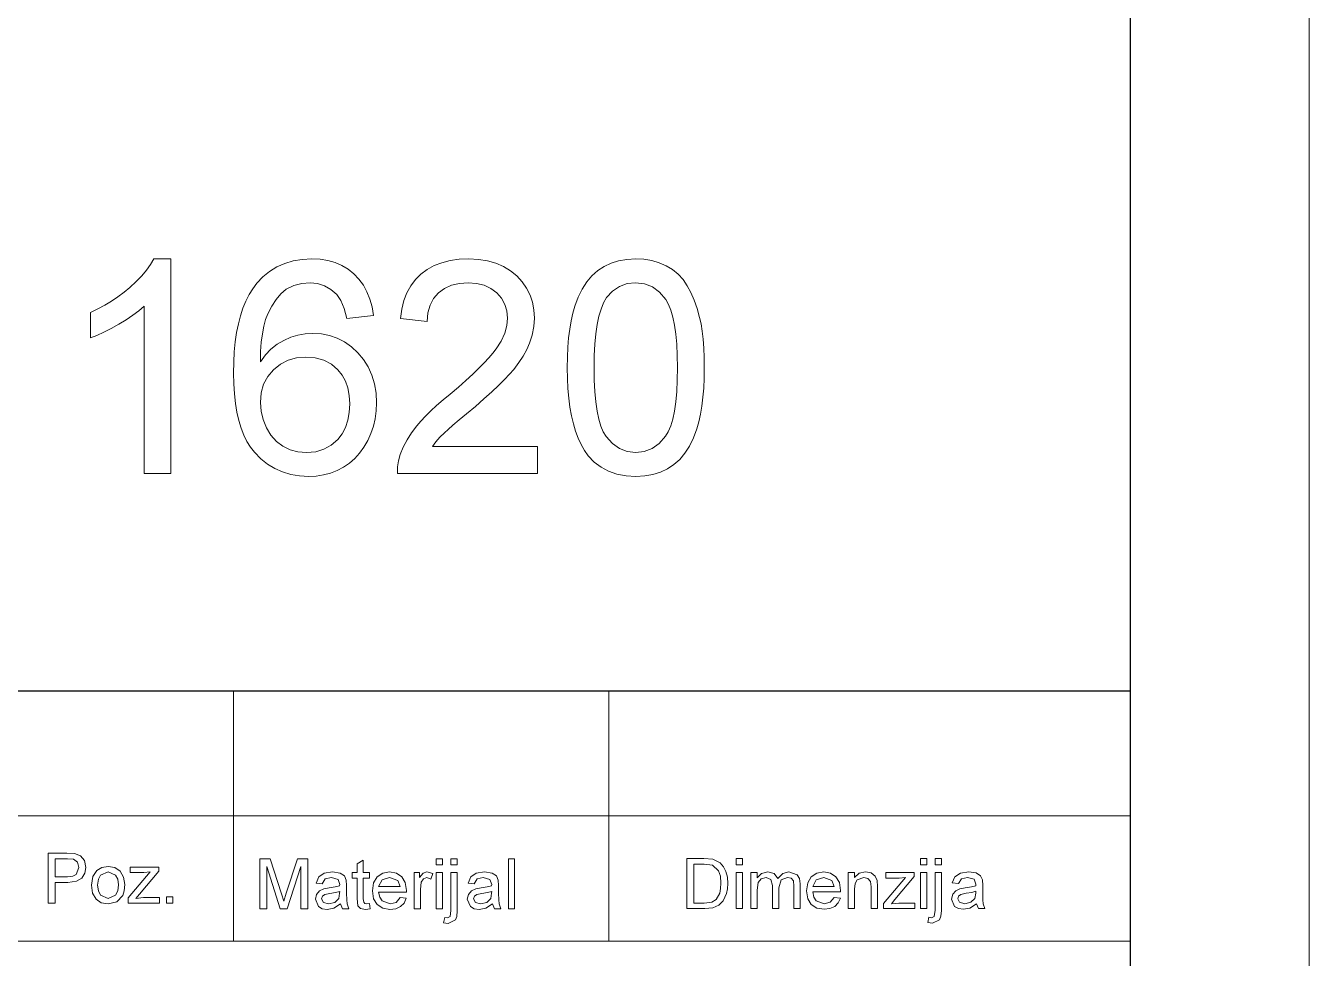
# Model space of a CAD drawing. Extents: x 0 to 297, y 0 to 546.
# Drawn here: x 261.1 to 297, y 32.52 to 58.6 of the extents above; entities that cross this region are included whole.
import ezdxf

# ---------------------------------------------------------------- set-up
doc = ezdxf.new("R2010")
doc.units = 0

msp = doc.modelspace()

# ---------------------------------------------------------------- linework, layer by layer
at = {"color": 7, "lineweight": 13}
for p, q in [((297, 0), (297, 420)), ((142.421, 36.5), (292, 36.5)), ((292, 33), (142.421, 33))]:
    msp.add_line(p, q, dxfattribs=at)
at = {"color": 7, "lineweight": 30}
for p, q in [((292, 5), (292, 415)), ((142.421, 40), (292, 40))]:
    msp.add_line(p, q, dxfattribs=at)
at = {"color": 7, "lineweight": 13, "ltscale": 0.175}
for p, q in [((266.911, 40), (266.911, 33)), ((277.411, 40), (277.411, 33))]:
    msp.add_line(p, q, dxfattribs=at)
at = {"color": 7, "lineweight": 13}
for points in [[(265.162, 46.081), (264.412, 46.081), (264.412, 50.757), (264.266, 50.631), (264.099, 50.504), (263.911, 50.378), (263.702, 50.251), (263.487, 50.133), (263.284, 50.03), (263.092, 49.943), (262.912, 49.872), (262.912, 50.581), (263.117, 50.681), (263.314, 50.788), (263.501, 50.901), (263.68, 51.021), (263.851, 51.149), (264.012, 51.282), (264.19, 51.446), (264.345, 51.608), (264.478, 51.768), (264.59, 51.926), (264.679, 52.081), (265.162, 52.081)], [(270.828, 50.498), (270.078, 50.415), (270.003, 50.692), (269.909, 50.915), (269.797, 51.081), (269.637, 51.227), (269.46, 51.331), (269.265, 51.394), (269.052, 51.415), (268.82, 51.394), (268.598, 51.334), (268.386, 51.232), (268.237, 51.101), (268.103, 50.943), (267.981, 50.757), (267.873, 50.545), (267.81, 50.382), (267.759, 50.195), (267.718, 49.984), (267.689, 49.749), (267.67, 49.489), (267.662, 49.205), (267.803, 49.393), (267.96, 49.556), (268.131, 49.692), (268.317, 49.803), (268.512, 49.888), (268.713, 49.949), (268.918, 49.986), (269.128, 49.998), (269.369, 49.983), (269.598, 49.938), (269.815, 49.862), (270.019, 49.757), (270.211, 49.621), (270.391, 49.455), (270.55, 49.265), (270.68, 49.058), (270.782, 48.833), (270.854, 48.59), (270.897, 48.329), (270.912, 48.051), (270.902, 47.829), (270.872, 47.612), (270.823, 47.402), (270.754, 47.198), (270.666, 47.001), (270.56, 46.815), (270.439, 46.648), (270.304, 46.5), (270.154, 46.369), (269.99, 46.256), (269.813, 46.163), (269.628, 46.091), (269.433, 46.039), (269.228, 46.008), (269.015, 45.998), (268.756, 46.012), (268.511, 46.053), (268.281, 46.122), (268.064, 46.218), (267.862, 46.341), (267.673, 46.492), (267.498, 46.671), (267.387, 46.814), (267.287, 46.974), (267.199, 47.152), (267.123, 47.348), (267.058, 47.561), (267.006, 47.791), (266.965, 48.039), (266.935, 48.304), (266.918, 48.587), (266.912, 48.887), (266.917, 49.193), (266.933, 49.484), (266.96, 49.759), (266.998, 50.019), (267.047, 50.262), (267.106, 50.491), (267.176, 50.704), (267.257, 50.901), (267.349, 51.082), (267.451, 51.248), (267.564, 51.399), (267.735, 51.58), (267.922, 51.733), (268.125, 51.859), (268.345, 51.956), (268.58, 52.026), (268.832, 52.067), (269.099, 52.081), (269.332, 52.07), (269.55, 52.035), (269.753, 51.976), (269.942, 51.894), (270.117, 51.789), (270.278, 51.661), (270.421, 51.512), (270.543, 51.345), (270.645, 51.16), (270.727, 50.957), (270.788, 50.736)], [(275.412, 46.831), (275.412, 46.081), (271.495, 46.081), (271.501, 46.261), (271.528, 46.435), (271.577, 46.606), (271.66, 46.812), (271.764, 47.016), (271.889, 47.216), (272.037, 47.413), (272.151, 47.547), (272.281, 47.686), (272.429, 47.83), (272.593, 47.98), (272.774, 48.136), (272.972, 48.297), (273.202, 48.496), (273.412, 48.684), (273.602, 48.859), (273.772, 49.023), (273.923, 49.176), (274.053, 49.316), (274.164, 49.445), (274.255, 49.562), (274.396, 49.784), (274.498, 50.001), (274.558, 50.216), (274.578, 50.426), (274.559, 50.627), (274.502, 50.81), (274.406, 50.978), (274.272, 51.129), (274.108, 51.254), (273.92, 51.343), (273.71, 51.397), (273.476, 51.415), (273.229, 51.397), (273.008, 51.343), (272.813, 51.253), (272.644, 51.128), (272.508, 50.97), (272.409, 50.785), (272.35, 50.572), (272.328, 50.331), (271.578, 50.415), (271.616, 50.675), (271.676, 50.914), (271.761, 51.132), (271.868, 51.328), (271.999, 51.502), (272.153, 51.655), (272.329, 51.785), (272.523, 51.892), (272.737, 51.975), (272.969, 52.034), (273.221, 52.069), (273.491, 52.081), (273.764, 52.068), (274.018, 52.028), (274.251, 51.962), (274.465, 51.87), (274.66, 51.75), (274.834, 51.605), (274.985, 51.44), (275.109, 51.262), (275.205, 51.071), (275.274, 50.868), (275.315, 50.652), (275.328, 50.424), (275.314, 50.186), (275.269, 49.952), (275.194, 49.72), (275.116, 49.545), (275.016, 49.365), (274.894, 49.181), (274.749, 48.991), (274.633, 48.856), (274.491, 48.706), (274.325, 48.541), (274.133, 48.361), (273.917, 48.165), (273.675, 47.955), (273.431, 47.752), (273.223, 47.577), (273.05, 47.43), (272.914, 47.311), (272.814, 47.22), (272.684, 47.091), (272.57, 46.961), (272.473, 46.831)], [(276.245, 49.037), (276.25, 49.331), (276.263, 49.609), (276.285, 49.871), (276.315, 50.117), (276.355, 50.347), (276.403, 50.561), (276.46, 50.759), (276.554, 51.011), (276.665, 51.237), (276.793, 51.436), (276.937, 51.608), (277.097, 51.753), (277.275, 51.871), (277.47, 51.963), (277.683, 52.029), (277.914, 52.068), (278.162, 52.081), (278.392, 52.069), (278.611, 52.033), (278.818, 51.973), (279.013, 51.889), (279.191, 51.782), (279.349, 51.653), (279.486, 51.503), (279.603, 51.332), (279.703, 51.14), (279.794, 50.928), (279.875, 50.697), (279.946, 50.446), (279.987, 50.262), (280.02, 50.057), (280.045, 49.833), (280.064, 49.588), (280.075, 49.322), (280.078, 49.037), (280.074, 48.745), (280.061, 48.469), (280.039, 48.209), (280.009, 47.964), (279.97, 47.735), (279.923, 47.522), (279.866, 47.324), (279.773, 47.072), (279.663, 46.846), (279.536, 46.647), (279.392, 46.474), (279.231, 46.329), (279.053, 46.21), (278.857, 46.117), (278.643, 46.051), (278.411, 46.011), (278.162, 45.998), (277.889, 46.014), (277.636, 46.062), (277.403, 46.142), (277.191, 46.254), (276.999, 46.398), (276.827, 46.574), (276.726, 46.724), (276.635, 46.889), (276.553, 47.069), (276.481, 47.263), (276.418, 47.472), (276.365, 47.696), (276.322, 47.935), (276.288, 48.189), (276.264, 48.457), (276.25, 48.739)], [(276.995, 49.04), (277, 48.688), (277.016, 48.368), (277.042, 48.08), (277.079, 47.824), (277.127, 47.6), (277.184, 47.407), (277.253, 47.246), (277.332, 47.117), (277.51, 46.919), (277.708, 46.778), (277.925, 46.693), (278.162, 46.665), (278.399, 46.693), (278.616, 46.778), (278.814, 46.92), (278.992, 47.119), (279.071, 47.248), (279.139, 47.41), (279.197, 47.602), (279.244, 47.826), (279.281, 48.082), (279.307, 48.37), (279.323, 48.689), (279.328, 49.04), (279.323, 49.383), (279.308, 49.696), (279.283, 49.979), (279.247, 50.232), (279.201, 50.455), (279.145, 50.648), (279.079, 50.81), (279.002, 50.943), (278.827, 51.15), (278.627, 51.297), (278.403, 51.385), (278.154, 51.415), (277.918, 51.389), (277.705, 51.311), (277.513, 51.181), (277.344, 50.999), (277.262, 50.852), (277.191, 50.678), (277.131, 50.475), (277.082, 50.244), (277.044, 49.985), (277.017, 49.698), (277.001, 49.383)], [(267.662, 48.068), (267.681, 47.824), (267.738, 47.588), (267.833, 47.358), (267.96, 47.15), (268.113, 46.978), (268.291, 46.842), (268.492, 46.743), (268.714, 46.684), (268.957, 46.665), (269.212, 46.688), (269.442, 46.756), (269.647, 46.871), (269.827, 47.031), (269.948, 47.188), (270.041, 47.367), (270.108, 47.566), (270.148, 47.786), (270.162, 48.028), (270.149, 48.26), (270.109, 48.471), (270.043, 48.662), (269.951, 48.833), (269.832, 48.982), (269.651, 49.135), (269.441, 49.244), (269.199, 49.31), (268.927, 49.331), (268.673, 49.31), (268.439, 49.244), (268.225, 49.135), (268.03, 48.982), (267.869, 48.794), (267.754, 48.579), (267.685, 48.337)], [(261.731, 34.06), (261.731, 35.46), (262.25, 35.46), (262.46, 35.447), (262.629, 35.383), (262.74, 35.25), (262.781, 35.062), (262.754, 34.9), (262.671, 34.765), (262.517, 34.674), (262.274, 34.643), (261.926, 34.643), (261.926, 34.06)], [(261.926, 34.799), (262.272, 34.799), (262.418, 34.816), (262.515, 34.867), (262.587, 35.057), (262.545, 35.209), (262.433, 35.292), (262.268, 35.305), (261.926, 35.305)], [(267.645, 33.905), (267.645, 35.305), (267.934, 35.305), (268.252, 34.32), (268.316, 34.113), (268.386, 34.337), (268.701, 35.305), (268.987, 35.305), (268.987, 33.905), (268.792, 33.905), (268.792, 35.091), (268.412, 33.905), (268.217, 33.905), (267.84, 35.091), (267.84, 33.905)], [(270.717, 34.051), (270.737, 33.9), (270.607, 33.885), (270.461, 33.914), (270.389, 33.991), (270.367, 34.189), (270.367, 34.76), (270.231, 34.76), (270.231, 34.916), (270.367, 34.916), (270.367, 35.166), (270.542, 35.268), (270.542, 34.916), (270.717, 34.916), (270.717, 34.76), (270.542, 34.76), (270.542, 34.179), (270.552, 34.086), (270.581, 34.053), (270.641, 34.041)], [(272.584, 35.13), (272.584, 35.305), (272.759, 35.305), (272.759, 35.13)], [(272.992, 35.13), (272.992, 35.305), (273.167, 35.305), (273.167, 35.13)], [(274.598, 33.905), (274.598, 35.305), (274.773, 35.305), (274.773, 33.905)], [(279.592, 33.908), (279.592, 35.308), (280.07, 35.308), (280.317, 35.288), (280.521, 35.188), (280.617, 35.081), (280.685, 34.948), (280.726, 34.792), (280.74, 34.616), (280.73, 34.465), (280.703, 34.333), (280.608, 34.129), (280.482, 34.002), (280.316, 33.932), (280.093, 33.908)], [(280.973, 35.133), (280.973, 35.308), (281.148, 35.308), (281.148, 35.133)], [(286.126, 35.133), (286.126, 35.308), (286.301, 35.308), (286.301, 35.133)], [(286.534, 35.133), (286.534, 35.308), (286.709, 35.308), (286.709, 35.133)], [(262.937, 34.566), (262.975, 34.809), (263.091, 34.979), (263.233, 35.063), (263.404, 35.091), (263.591, 35.057), (263.74, 34.955), (263.838, 34.793), (263.87, 34.58), (263.856, 34.407), (263.813, 34.275), (263.645, 34.102), (263.404, 34.041), (263.215, 34.074), (263.066, 34.176), (262.969, 34.341)], [(263.112, 34.566), (263.133, 34.404), (263.195, 34.288), (263.404, 34.196), (263.612, 34.289), (263.675, 34.406), (263.695, 34.571), (263.674, 34.729), (263.612, 34.843), (263.404, 34.935), (263.195, 34.843), (263.133, 34.728)], [(263.968, 34.06), (263.968, 34.207), (264.582, 34.935), (264.405, 34.916), (264.026, 34.916), (264.026, 35.071), (264.823, 35.071), (264.823, 34.955), (264.283, 34.315), (264.183, 34.196), (264.391, 34.216), (264.843, 34.216), (264.843, 34.06)], [(269.901, 34.041), (269.717, 33.921), (269.534, 33.885), (269.392, 33.906), (269.287, 33.966), (269.201, 34.173), (269.233, 34.308), (269.319, 34.406), (269.438, 34.462), (269.585, 34.488), (269.759, 34.515), (269.88, 34.547), (269.881, 34.588), (269.835, 34.726), (269.648, 34.78), (269.477, 34.741), (269.395, 34.605), (269.22, 34.624), (269.296, 34.798), (269.449, 34.9), (269.681, 34.935), (269.893, 34.905), (270.013, 34.827), (270.067, 34.709), (270.076, 34.556), (270.076, 34.338), (270.079, 34.15), (270.087, 34.041), (270.134, 33.905), (269.959, 33.905)], [(271.571, 34.216), (271.742, 34.197), (271.681, 34.065), (271.584, 33.967), (271.452, 33.906), (271.288, 33.885), (271.084, 33.919), (270.928, 34.021), (270.828, 34.184), (270.795, 34.402), (270.829, 34.627), (270.929, 34.795), (271.084, 34.9), (271.278, 34.935), (271.466, 34.901), (271.617, 34.799), (271.715, 34.636), (271.748, 34.416), (271.747, 34.372), (270.97, 34.372), (271, 34.23), (271.069, 34.126), (271.291, 34.041), (271.46, 34.083)], [(271.962, 33.905), (271.962, 34.916), (272.117, 34.916), (272.117, 34.781), (272.219, 34.905), (272.322, 34.935), (272.487, 34.887), (272.431, 34.731), (272.315, 34.78), (272.223, 34.745), (272.164, 34.65), (272.137, 34.445), (272.137, 33.905)], [(272.584, 33.905), (272.584, 34.916), (272.759, 34.916), (272.759, 33.905)], [(272.786, 33.515), (272.818, 33.665), (272.895, 33.652), (272.968, 33.687), (272.992, 33.859), (272.992, 34.916), (273.167, 34.916), (273.167, 33.851), (273.155, 33.693), (273.12, 33.592), (272.918, 33.497)], [(274.151, 34.041), (273.967, 33.921), (273.785, 33.885), (273.643, 33.906), (273.538, 33.966), (273.451, 34.173), (273.484, 34.308), (273.569, 34.406), (273.688, 34.462), (273.836, 34.488), (274.01, 34.515), (274.131, 34.547), (274.132, 34.588), (274.085, 34.726), (273.898, 34.78), (273.727, 34.741), (273.646, 34.605), (273.471, 34.624), (273.547, 34.798), (273.699, 34.9), (273.931, 34.935), (274.144, 34.905), (274.264, 34.827), (274.318, 34.709), (274.326, 34.556), (274.326, 34.338), (274.329, 34.15), (274.338, 34.041), (274.384, 33.905), (274.21, 33.905)], [(279.787, 34.064), (280.077, 34.064), (280.288, 34.09), (280.41, 34.164), (280.51, 34.344), (280.536, 34.469), (280.545, 34.619), (280.528, 34.816), (280.475, 34.962), (280.305, 35.123), (280.072, 35.152), (279.787, 35.152)], [(280.973, 33.908), (280.973, 34.919), (281.148, 34.919), (281.148, 33.908)], [(281.381, 33.908), (281.381, 34.919), (281.556, 34.919), (281.556, 34.767), (281.679, 34.891), (281.854, 34.939), (282.033, 34.89), (282.132, 34.755), (282.271, 34.893), (282.447, 34.939), (282.68, 34.855), (282.741, 34.75), (282.762, 34.6), (282.762, 33.908), (282.587, 33.908), (282.587, 34.538), (282.57, 34.684), (282.51, 34.756), (282.407, 34.783), (282.23, 34.713), (282.159, 34.489), (282.159, 33.908), (281.984, 33.908), (281.984, 34.557), (281.942, 34.727), (281.806, 34.783), (281.673, 34.745), (281.584, 34.635), (281.556, 34.426), (281.556, 33.908)], [(283.713, 34.219), (283.884, 34.2), (283.823, 34.068), (283.725, 33.97), (283.593, 33.909), (283.429, 33.889), (283.226, 33.923), (283.07, 34.024), (282.97, 34.187), (282.937, 34.405), (282.97, 34.63), (283.071, 34.799), (283.225, 34.904), (283.42, 34.939), (283.608, 34.905), (283.758, 34.802), (283.857, 34.639), (283.89, 34.42), (283.889, 34.375), (283.112, 34.375), (283.142, 34.233), (283.211, 34.129), (283.433, 34.044), (283.602, 34.086)], [(284.104, 33.908), (284.104, 34.919), (284.279, 34.919), (284.279, 34.776), (284.41, 34.898), (284.588, 34.939), (284.75, 34.906), (284.86, 34.82), (284.911, 34.694), (284.92, 34.528), (284.92, 33.908), (284.745, 33.908), (284.745, 34.516), (284.726, 34.671), (284.657, 34.752), (284.54, 34.783), (284.356, 34.714), (284.298, 34.615), (284.279, 34.454), (284.279, 33.908)], [(285.095, 33.908), (285.095, 34.054), (285.71, 34.783), (285.532, 34.764), (285.154, 34.764), (285.154, 34.919), (285.951, 34.919), (285.951, 34.803), (285.411, 34.163), (285.31, 34.044), (285.519, 34.064), (285.97, 34.064), (285.97, 33.908)], [(286.126, 33.908), (286.126, 34.919), (286.301, 34.919), (286.301, 33.908)], [(286.328, 33.519), (286.36, 33.669), (286.436, 33.655), (286.51, 33.69), (286.534, 33.862), (286.534, 34.919), (286.709, 34.919), (286.709, 33.854), (286.697, 33.696), (286.661, 33.595), (286.46, 33.5)], [(287.693, 34.044), (287.509, 33.924), (287.326, 33.889), (287.184, 33.909), (287.079, 33.97), (286.993, 34.177), (287.026, 34.312), (287.111, 34.409), (287.23, 34.466), (287.377, 34.491), (287.551, 34.518), (287.673, 34.55), (287.673, 34.591), (287.627, 34.729), (287.44, 34.783), (287.269, 34.744), (287.187, 34.608), (287.012, 34.627), (287.088, 34.801), (287.241, 34.903), (287.473, 34.939), (287.685, 34.908), (287.805, 34.83), (287.859, 34.712), (287.868, 34.559), (287.868, 34.342), (287.871, 34.153), (287.88, 34.044), (287.926, 33.908), (287.751, 33.908)], [(270.97, 34.527), (271.573, 34.527), (271.504, 34.694), (271.277, 34.78), (271.065, 34.711)], [(283.112, 34.53), (283.715, 34.53), (283.645, 34.697), (283.419, 34.783), (283.207, 34.714)], [(265.037, 34.06), (265.037, 34.235), (265.212, 34.235), (265.212, 34.06)], [(269.881, 34.391), (269.768, 34.36), (269.61, 34.334), (269.464, 34.303), (269.399, 34.254), (269.376, 34.182), (269.426, 34.081), (269.573, 34.041), (269.744, 34.082), (269.854, 34.189), (269.88, 34.337)], [(274.132, 34.391), (274.019, 34.36), (273.86, 34.334), (273.715, 34.303), (273.649, 34.254), (273.626, 34.182), (273.676, 34.081), (273.824, 34.041), (273.994, 34.082), (274.104, 34.189), (274.131, 34.337)], [(287.673, 34.394), (287.56, 34.363), (287.402, 34.337), (287.257, 34.307), (287.191, 34.257), (287.168, 34.185), (287.218, 34.085), (287.365, 34.044), (287.536, 34.086), (287.646, 34.192), (287.673, 34.34)]]:
    msp.add_lwpolyline(points, close=True, dxfattribs=at)

doc.saveas('drawing.dxf')
